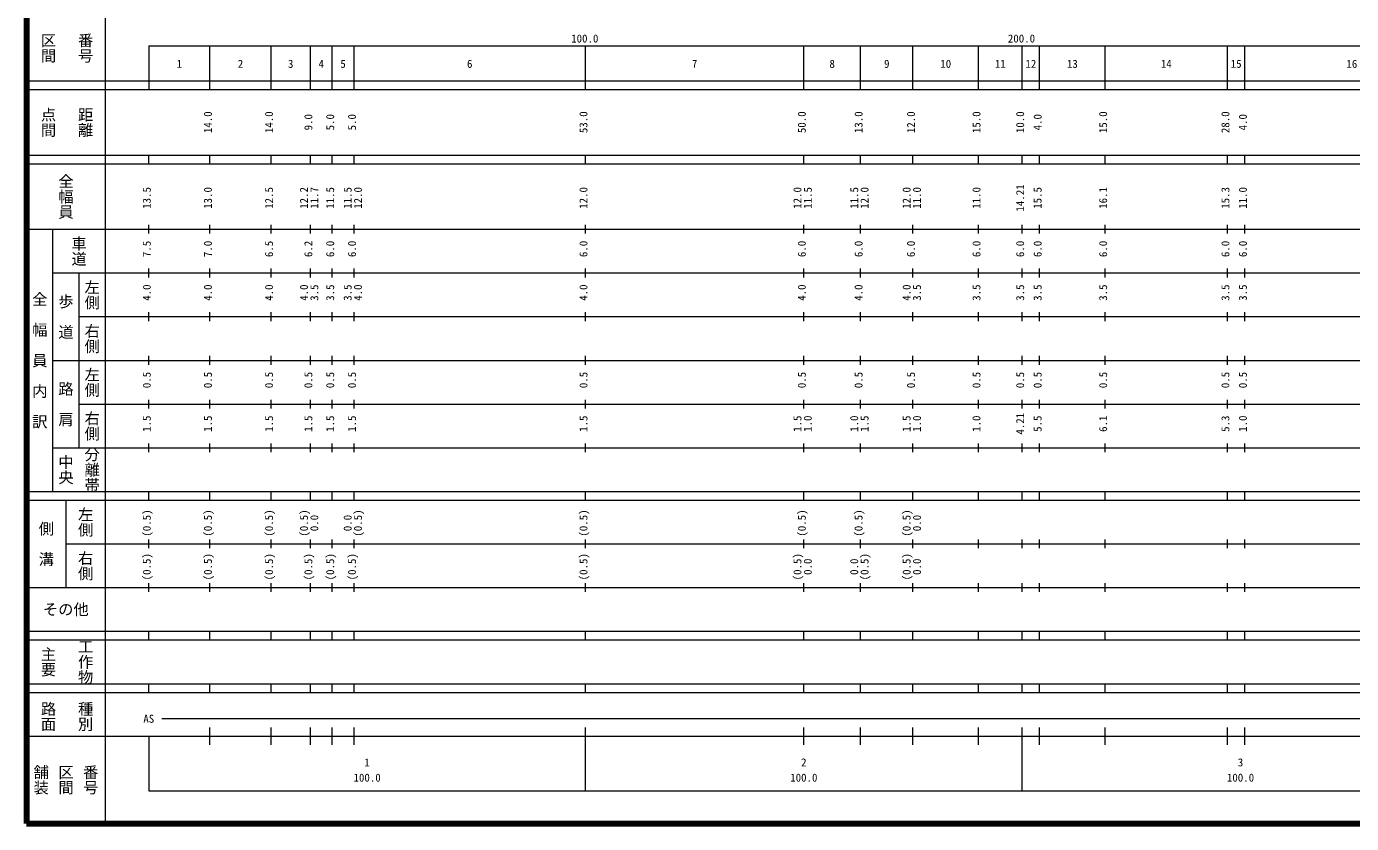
# Model space of a CAD drawing. Units: millimetres, scale not verified. Extents: x 40000 to 680000, y 20000 to 380000.
# Drawn here: x 40000 to 343418, y 20000 to 202409 of the extents above; entities that cross this region are included whole.
import ezdxf
from ezdxf.enums import TextEntityAlignment as Align

# ---------------------------------------------------------------- set-up
doc = ezdxf.new("R2010")
doc.units = ezdxf.units.MM
doc.header["$LTSCALE"] = 1000
doc.layers.add('M-TTL', color=2, linetype='Continuous', lineweight=140)
doc.layers.add('M-TTL-BAND', color=7, linetype='Continuous', lineweight=13)
doc.styles.add('@ＭＳ ゴシック', font='')
doc.styles.add('ＭＳ ゴシック', font='')
doc.styles.get('@ＭＳ ゴシック').set_extended_font_data('@MS Gothic')
doc.styles.get('ＭＳ ゴシック').set_extended_font_data('MS Gothic')

msp = doc.modelspace()

# ---------------------------------------------------------------- linework, layer by layer
at = {"layer": 'M-TTL'}
for p, q in [((40000, 380000), (40000, 20000)), ((40000, 20000), (680000, 20000))]:
    msp.add_line(p, q, dxfattribs=at)
at = {"layer": 'M-TTL-BAND'}
for p, q in [((58000, 370000), (58000, 20000)), ((68000, 198000), (579000, 198000)), ((68000, 198000), (68000, 188000)), ((82000, 188000), (82000, 198000)), ((96000, 188000), (96000, 198000)), ((105000, 188000), (105000, 198000)), ((110000, 188000), (110000, 198000)), ((115000, 188000), (115000, 198000)), ((168000, 188000), (168000, 198000)), ((218000, 188000), (218000, 198000)), ((231000, 188000), (231000, 198000)), ((243000, 188000), (243000, 198000)), ((258000, 188000), (258000, 198000)), ((268000, 188000), (268000, 198000)), ((272000, 188000), (272000, 198000)), ((287000, 188000), (287000, 198000)), ((315000, 188000), (315000, 198000)), ((319000, 188000), (319000, 198000)), ((40000, 190000), (579000, 190000)), ((40000, 188000), (579000, 188000)), ((40000, 173000), (579000, 173000)), ((68000, 171000), (68000, 173000)), ((82000, 171000), (82000, 173000)), ((96000, 171000), (96000, 173000)), ((105000, 171000), (105000, 173000)), ((110000, 171000), (110000, 173000)), ((115000, 171000), (115000, 173000)), ((168000, 171000), (168000, 173000)), ((218000, 171000), (218000, 173000)), ((231000, 171000), (231000, 173000)), ((243000, 171000), (243000, 173000)), ((258000, 171000), (258000, 173000)), ((268000, 171000), (268000, 173000)), ((272000, 171000), (272000, 173000)), ((287000, 171000), (287000, 173000)), ((315000, 171000), (315000, 173000)), ((319000, 171000), (319000, 173000)), ((40000, 171000), (579000, 171000)), ((40000, 156000), (579000, 156000)), ((46000, 96000), (46000, 156000)), ((68000, 155000), (68000, 157000)), ((82000, 155000), (82000, 157000)), ((96000, 155000), (96000, 157000)), ((105000, 155000), (105000, 157000)), ((110000, 155000), (110000, 157000)), ((115000, 155000), (115000, 157000)), ((168000, 155000), (168000, 157000)), ((218000, 155000), (218000, 157000)), ((231000, 155000), (231000, 157000)), ((243000, 155000), (243000, 157000)), ((258000, 155000), (258000, 157000)), ((268000, 155000), (268000, 157000)), ((272000, 155000), (272000, 157000)), ((287000, 155000), (287000, 157000)), ((315000, 155000), (315000, 157000)), ((319000, 155000), (319000, 157000)), ((46000, 146000), (579000, 146000)), ((52000, 146000), (52000, 106000)), ((68000, 145000), (68000, 147000)), ((82000, 145000), (82000, 147000)), ((96000, 145000), (96000, 147000)), ((105000, 145000), (105000, 147000)), ((110000, 145000), (110000, 147000)), ((115000, 145000), (115000, 147000)), ((168000, 145000), (168000, 147000)), ((218000, 145000), (218000, 147000)), ((231000, 145000), (231000, 147000)), ((243000, 145000), (243000, 147000)), ((258000, 145000), (258000, 147000)), ((268000, 145000), (268000, 147000)), ((272000, 145000), (272000, 147000)), ((287000, 145000), (287000, 147000)), ((315000, 145000), (315000, 147000)), ((319000, 145000), (319000, 147000)), ((68000, 135000), (68000, 137000)), ((82000, 135000), (82000, 137000)), ((96000, 135000), (96000, 137000)), ((105000, 135000), (105000, 137000)), ((110000, 135000), (110000, 137000)), ((115000, 135000), (115000, 137000)), ((168000, 135000), (168000, 137000)), ((218000, 135000), (218000, 137000)), ((231000, 135000), (231000, 137000)), ((243000, 135000), (243000, 137000)), ((258000, 135000), (258000, 137000)), ((268000, 135000), (268000, 137000)), ((272000, 135000), (272000, 137000)), ((287000, 135000), (287000, 137000)), ((315000, 135000), (315000, 137000)), ((319000, 135000), (319000, 137000)), ((52000, 136000), (579000, 136000)), ((46000, 126000), (579000, 126000)), ((68000, 125000), (68000, 127000)), ((82000, 125000), (82000, 127000)), ((96000, 125000), (96000, 127000)), ((105000, 125000), (105000, 127000)), ((110000, 125000), (110000, 127000)), ((115000, 125000), (115000, 127000)), ((168000, 125000), (168000, 127000)), ((218000, 125000), (218000, 127000)), ((231000, 125000), (231000, 127000)), ((243000, 125000), (243000, 127000)), ((258000, 125000), (258000, 127000)), ((268000, 125000), (268000, 127000)), ((272000, 125000), (272000, 127000)), ((287000, 125000), (287000, 127000)), ((315000, 125000), (315000, 127000)), ((319000, 125000), (319000, 127000)), ((52000, 116000), (579000, 116000)), ((68000, 115000), (68000, 117000)), ((82000, 115000), (82000, 117000)), ((96000, 115000), (96000, 117000)), ((105000, 115000), (105000, 117000)), ((110000, 115000), (110000, 117000)), ((115000, 115000), (115000, 117000)), ((168000, 115000), (168000, 117000)), ((218000, 115000), (218000, 117000)), ((231000, 115000), (231000, 117000)), ((243000, 115000), (243000, 117000)), ((258000, 115000), (258000, 117000)), ((268000, 115000), (268000, 117000)), ((272000, 115000), (272000, 117000)), ((287000, 115000), (287000, 117000)), ((315000, 115000), (315000, 117000)), ((319000, 115000), (319000, 117000)), ((68000, 105000), (68000, 107000)), ((82000, 105000), (82000, 107000)), ((96000, 105000), (96000, 107000)), ((105000, 105000), (105000, 107000)), ((110000, 105000), (110000, 107000)), ((115000, 105000), (115000, 107000)), ((168000, 105000), (168000, 107000)), ((218000, 105000), (218000, 107000)), ((231000, 105000), (231000, 107000)), ((243000, 105000), (243000, 107000)), ((258000, 105000), (258000, 107000)), ((268000, 105000), (268000, 107000)), ((272000, 105000), (272000, 107000)), ((287000, 105000), (287000, 107000)), ((315000, 105000), (315000, 107000)), ((319000, 105000), (319000, 107000)), ((46000, 106000), (579000, 106000)), ((40000, 96000), (579000, 96000)), ((68000, 94000), (68000, 96000)), ((82000, 94000), (82000, 96000)), ((96000, 94000), (96000, 96000)), ((105000, 94000), (105000, 96000)), ((110000, 94000), (110000, 96000)), ((115000, 94000), (115000, 96000)), ((168000, 94000), (168000, 96000)), ((218000, 94000), (218000, 96000)), ((231000, 94000), (231000, 96000)), ((243000, 94000), (243000, 96000)), ((258000, 94000), (258000, 96000)), ((268000, 94000), (268000, 96000)), ((272000, 94000), (272000, 96000)), ((287000, 94000), (287000, 96000)), ((315000, 94000), (315000, 96000)), ((319000, 94000), (319000, 96000)), ((40000, 94000), (579000, 94000)), ((49000, 94000), (49000, 74000)), ((68000, 83000), (68000, 85000)), ((82000, 83000), (82000, 85000)), ((96000, 83000), (96000, 85000)), ((105000, 83000), (105000, 85000)), ((110000, 83000), (110000, 85000)), ((115000, 83000), (115000, 85000)), ((168000, 83000), (168000, 85000)), ((218000, 83000), (218000, 85000)), ((231000, 83000), (231000, 85000)), ((243000, 83000), (243000, 85000)), ((258000, 83000), (258000, 85000)), ((268000, 83000), (268000, 85000)), ((272000, 83000), (272000, 85000)), ((287000, 83000), (287000, 85000)), ((315000, 83000), (315000, 85000)), ((319000, 83000), (319000, 85000)), ((49000, 84000), (579000, 84000)), ((40000, 74000), (579000, 74000)), ((68000, 73000), (68000, 75000)), ((82000, 73000), (82000, 75000)), ((96000, 73000), (96000, 75000)), ((105000, 73000), (105000, 75000)), ((110000, 73000), (110000, 75000)), ((115000, 73000), (115000, 75000)), ((168000, 73000), (168000, 75000)), ((218000, 73000), (218000, 75000)), ((231000, 73000), (231000, 75000)), ((243000, 73000), (243000, 75000)), ((258000, 73000), (258000, 75000)), ((268000, 73000), (268000, 75000)), ((272000, 73000), (272000, 75000)), ((287000, 73000), (287000, 75000)), ((315000, 73000), (315000, 75000)), ((319000, 73000), (319000, 75000)), ((40000, 64000), (579000, 64000)), ((68000, 62000), (68000, 64000)), ((82000, 62000), (82000, 64000)), ((96000, 62000), (96000, 64000)), ((105000, 62000), (105000, 64000)), ((110000, 62000), (110000, 64000)), ((115000, 62000), (115000, 64000)), ((168000, 62000), (168000, 64000)), ((218000, 62000), (218000, 64000)), ((231000, 62000), (231000, 64000)), ((243000, 62000), (243000, 64000)), ((258000, 62000), (258000, 64000)), ((268000, 62000), (268000, 64000)), ((272000, 62000), (272000, 64000)), ((287000, 62000), (287000, 64000)), ((315000, 62000), (315000, 64000)), ((319000, 62000), (319000, 64000)), ((40000, 62000), (579000, 62000)), ((40000, 52000), (579000, 52000)), ((68000, 50000), (68000, 52000)), ((82000, 50000), (82000, 52000)), ((96000, 50000), (96000, 52000)), ((105000, 50000), (105000, 52000)), ((110000, 50000), (110000, 52000)), ((115000, 50000), (115000, 52000)), ((168000, 50000), (168000, 52000)), ((218000, 50000), (218000, 52000)), ((231000, 50000), (231000, 52000)), ((243000, 50000), (243000, 52000)), ((258000, 50000), (258000, 52000)), ((268000, 50000), (268000, 52000)), ((272000, 50000), (272000, 52000)), ((287000, 50000), (287000, 52000)), ((315000, 50000), (315000, 52000)), ((319000, 50000), (319000, 52000)), ((40000, 50000), (579000, 50000)), ((71000, 44000), (565000, 44000)), ((40000, 40000), (579000, 40000)), ((68000, 40000), (68000, 27500)), ((82000, 38000), (82000, 42000)), ((96000, 38000), (96000, 42000)), ((105000, 38000), (105000, 42000)), ((110000, 38000), (110000, 42000)), ((115000, 38000), (115000, 42000)), ((168000, 27500), (168000, 42000)), ((218000, 38000), (218000, 42000)), ((231000, 38000), (231000, 42000)), ((243000, 38000), (243000, 42000)), ((258000, 38000), (258000, 42000)), ((268000, 27500), (268000, 42000)), ((272000, 38000), (272000, 42000)), ((287000, 38000), (287000, 42000)), ((315000, 38000), (315000, 42000)), ((319000, 38000), (319000, 42000)), ((68000, 27500), (579000, 27500))]:
    msp.add_line(p, q, dxfattribs=at)

# ---------------------------------------------------------------- texts
at = {"layer": 'M-TTL-BAND', "style": '@ＭＳ ゴシック'}
for s, p in [('区間', (45000, 197500)), ('番号', (53500, 197500)), ('点間', (45000, 180500)), ('距離', (53500, 180500)), ('全幅員', (49000, 163500)), ('車道', (52000, 151000)), ('左側', (55000, 141000)), ('全\u3000幅\u3000員\u3000内\u3000訳', (43000, 126000)), ('歩\u3000道', (49000, 136000)), ('右側', (55000, 131000)), ('左側', (55000, 121000)), ('路\u3000肩', (49000, 116000)), ('右側', (55000, 111000)), ('中央', (49000, 101000)), ('分離帯', (55000, 101000)), ('左側', (53500, 89000)), ('側\u3000溝', (44500, 84000)), ('右側', (53500, 79000)), ('工作物', (53500, 57000)), ('主要', (45000, 57000)), ('路面', (45000, 44500)), ('種別', (53500, 44500)), ('舗装', (43333, 30000)), ('区間', (49000, 30000)), ('番号', (54667, 30000))]:
    msp.add_text(s, height=2566, rotation=270, dxfattribs=at).set_placement(p, align=Align.MIDDLE_CENTER)
at = {"layer": 'M-TTL-BAND', "style": 'ＭＳ ゴシック'}
for s, p in [('100.0', (167844, 198195)), ('200.0', (267844, 198195)), ('1', (75000, 192405)), ('2', (89000, 192405)), ('3', (100500, 192405)), ('4', (107500, 192405)), ('5', (112500, 192405)), ('6', (141500, 192405)), ('7', (193000, 192405)), ('8', (224500, 192405)), ('9', (237000, 192405)), ('10', (250500, 192405)), ('11', (263000, 192405)), ('12', (270000, 192405)), ('13', (279500, 192405)), ('14', (301000, 192405)), ('15', (317000, 192405)), ('16', (343500, 192405)), ('AS', (68000, 42500)), ('1', (118000, 32523)), ('2', (218000, 32523)), ('3', (318000, 32523)), ('100.0', (118000, 29033)), ('100.0', (218000, 29033)), ('100.0', (318000, 29033))]:
    msp.add_text(s, height=1833, dxfattribs=at).set_placement(p, align=Align.BOTTOM_CENTER)
for s, p in [('14.0', (83000, 180500)), ('14.0', (97000, 180500)), ('9.0', (106000, 180500)), ('5.0', (111000, 180500)), ('5.0', (116000, 180500)), ('53.0', (169000, 180500)), ('50.0', (219000, 180500)), ('13.0', (232000, 180500)), ('12.0', (244000, 180500)), ('15.0', (259000, 180500)), ('10.0', (269000, 180500)), ('4.0', (273000, 180500)), ('15.0', (288000, 180500)), ('28.0', (316000, 180500)), ('4.0', (320000, 180500)), ('13.5', (69000, 163174)), ('13.0', (83000, 163174)), ('12.5', (97000, 163174)), ('12.2', (105000, 163174)), ('11.7', (107370, 163174)), ('11.5', (111000, 163174)), ('11.5', (115000, 163174)), ('12.0', (117370, 163174)), ('12.0', (169000, 163174)), ('12.0', (218000, 163174)), ('11.5', (220370, 163174)), ('11.5', (231000, 163174)), ('12.0', (233370, 163174)), ('12.0', (243000, 163174)), ('11.0', (245370, 163174)), ('11.0', (259000, 163174)), ('14.21', (269000, 163174)), ('15.5', (273000, 163174)), ('16.1', (288000, 163174)), ('15.3', (316000, 163174)), ('11.0', (320000, 163174)), ('7.5', (69000, 151500)), ('7.0', (83000, 151500)), ('6.5', (97000, 151500)), ('6.2', (106000, 151500)), ('6.0', (111000, 151500)), ('6.0', (116000, 151500)), ('6.0', (169000, 151500)), ('6.0', (219000, 151500)), ('6.0', (232000, 151500)), ('6.0', (244000, 151500)), ('6.0', (259000, 151500)), ('6.0', (269000, 151500)), ('6.0', (273000, 151500)), ('6.0', (288000, 151500)), ('6.0', (316000, 151500)), ('6.0', (320000, 151500)), ('4.0', (69000, 141500)), ('4.0', (83000, 141500)), ('4.0', (97000, 141500)), ('4.0', (105000, 141500)), ('3.5', (107370, 141500)), ('3.5', (111000, 141500)), ('3.5', (115000, 141500)), ('4.0', (117370, 141500)), ('4.0', (169000, 141500)), ('4.0', (219000, 141500)), ('4.0', (232000, 141500)), ('4.0', (243000, 141500)), ('3.5', (245370, 141500)), ('3.5', (259000, 141500)), ('3.5', (269000, 141500)), ('3.5', (273000, 141500)), ('3.5', (288000, 141500)), ('3.5', (316000, 141500)), ('3.5', (320000, 141500)), ('0.5', (69000, 121500)), ('0.5', (83000, 121500)), ('0.5', (97000, 121500)), ('0.5', (106000, 121500)), ('0.5', (111000, 121500)), ('0.5', (116000, 121500)), ('0.5', (169000, 121500)), ('0.5', (219000, 121500)), ('0.5', (232000, 121500)), ('0.5', (244000, 121500)), ('0.5', (259000, 121500)), ('0.5', (269000, 121500)), ('0.5', (273000, 121500)), ('0.5', (288000, 121500)), ('0.5', (316000, 121500)), ('0.5', (320000, 121500)), ('1.5', (69000, 111500)), ('1.5', (83000, 111500)), ('1.5', (97000, 111500)), ('1.5', (106000, 111500)), ('1.5', (111000, 111500)), ('1.5', (116000, 111500)), ('1.5', (169000, 111500)), ('1.5', (218000, 111500)), ('1.0', (220370, 111500)), ('1.0', (231000, 111500)), ('1.5', (233370, 111500)), ('1.5', (243000, 111500)), ('1.0', (245370, 111500)), ('1.0', (259000, 111500)), ('4.21', (269000, 111500)), ('5.5', (273000, 111500)), ('6.1', (288000, 111500)), ('5.3', (316000, 111500)), ('1.0', (320000, 111500)), ('(0.5)', (69000, 88764)), ('(0.5)', (83000, 88764)), ('(0.5)', (97000, 88764)), ('(0.5)', (105000, 88764)), ('(0.5)', (117370, 88764)), ('(0.5)', (169000, 88764)), ('(0.5)', (219000, 88764)), ('(0.5)', (232000, 88764)), ('(0.5)', (243000, 88764)), ('0.0', (107370, 88764)), ('0.0', (115000, 88764)), ('0.0', (245370, 88764)), ('(0.5)', (69000, 78764)), ('(0.5)', (83000, 78764)), ('(0.5)', (97000, 78764)), ('(0.5)', (106000, 78764)), ('(0.5)', (111000, 78764)), ('(0.5)', (116000, 78764)), ('(0.5)', (169000, 78764)), ('(0.5)', (218000, 78764)), ('0.0', (220370, 78764)), ('0.0', (231000, 78764)), ('(0.5)', (233370, 78764)), ('(0.5)', (243000, 78764)), ('0.0', (245370, 78764))]:
    msp.add_text(s, height=1833, rotation=90, dxfattribs=at).set_placement(p, align=Align.BOTTOM_CENTER)
msp.add_text('その他', height=2566, dxfattribs=at).set_placement((49000, 69000), align=Align.MIDDLE_CENTER)

doc.saveas('drawing.dxf')
